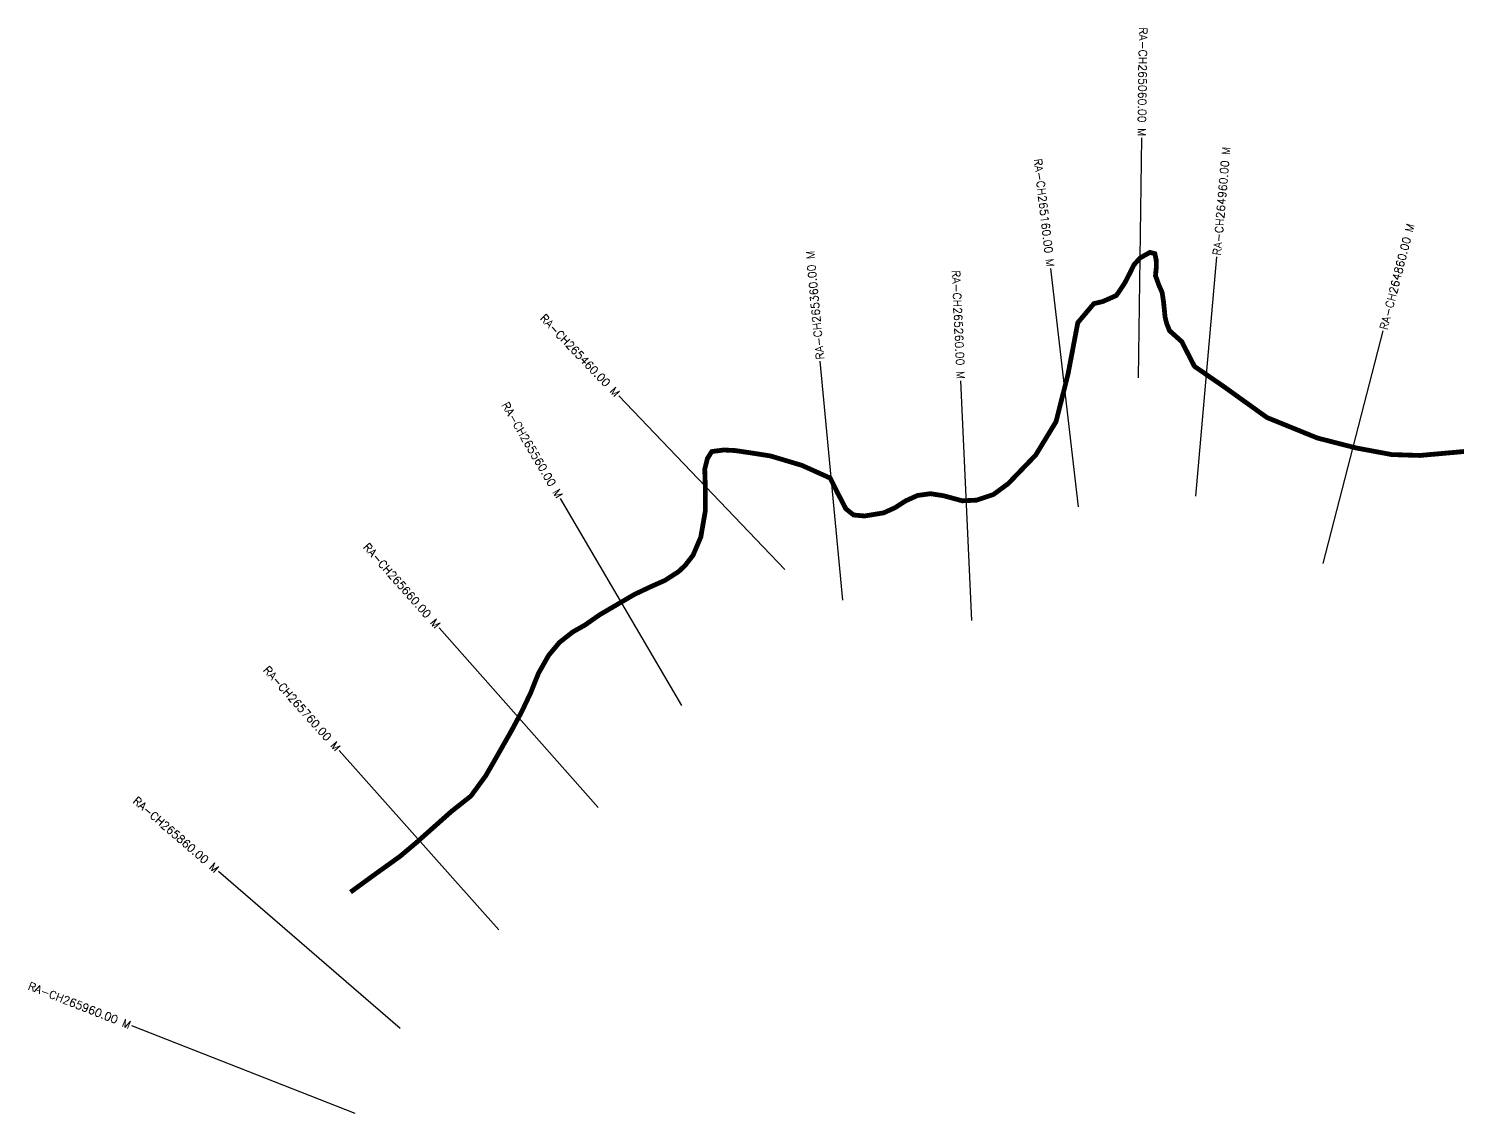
# Model space of a CAD drawing. Header units: metres. Extents: x 279200 to 286010, y 2030765 to 2033660.
# Drawn here: x 279251 to 280144, y 2032123 to 2032800 of the extents above; entities that cross this region are included whole.
import ezdxf
from ezdxf.enums import TextEntityAlignment as Align

# ---------------------------------------------------------------- set-up
doc = ezdxf.new("R2010")
doc.units = ezdxf.units.M
for name, color, linetype in [('CS', 134, 'Continuous'), ('CSMark', 6, 'Continuous'), ('NATURALLY PROTECTED', 3, 'Continuous')]:
    doc.layers.add(name, color=color, linetype=linetype)
doc.styles.get("Standard").update_dxf_attribs({"font": 'simplex.shx'})

msp = doc.modelspace()

# ---------------------------------------------------------------- linework, layer by layer
at = {"layer": 'CS'}
for p, q in [((279944.29, 2032582.11), (279946.25, 2032732.09)), ((279980.04, 2032508.27), (279993.1, 2032657.7)), ((279906.76, 2032501.51), (279889.35, 2032650.49)), ((280059.73, 2032466.17), (280097.07, 2032611.45)), ((279759.36, 2032443.29), (279745.37, 2032592.63)), ((279840.16, 2032430.52), (279833.29, 2032580.36)), ((279723.13, 2032462.46), (279619.43, 2032570.84)), ((279658.93, 2032377.32), (279583.12, 2032506.75)), ((279606.52, 2032313.73), (279507.09, 2032426.05)), ((279544.55, 2032237.26), (279444.78, 2032349.26)), ((279482.79, 2032175.64), (279369.29, 2032273.71)), ((279454.74, 2032122.52), (279315.08, 2032177.25))]:
    msp.add_line(p, q, dxfattribs=at)
at = {"layer": 'NATURALLY PROTECTED', "const_width": 3, "flags": 128}
msp.add_lwpolyline([(280147.86, 2032536.14), (280120.09, 2032533.66), (280102.4, 2032534.22), (280080.17, 2032538.36), (280056, 2032544.57), (280024.53, 2032557.35), (279997.56, 2032576.69), (279979.2, 2032589.34), (279971.28, 2032604.77), (279963.62, 2032611.64), (279961.82, 2032616.23), (279960.84, 2032620.12), (279960.42, 2032624.43), (279959.87, 2032629.71), (279959.03, 2032635.41), (279956.95, 2032640.14), (279954.86, 2032645.98), (279955.42, 2032651.81), (279955.28, 2032655.98), (279954.44, 2032659.74), (279951.38, 2032660.57), (279945.27, 2032657.1), (279941.37, 2032652.79), (279938.87, 2032647.64), (279935.39, 2032640.97), (279930.39, 2032633.6), (279921.9, 2032629.85), (279916.35, 2032628.54), (279906.31, 2032616.65), (279900.17, 2032584.37), (279892.67, 2032554.72), (279880.01, 2032533.93), (279862.82, 2032516.05), (279853.56, 2032509.24), (279843, 2032505.73), (279834.13, 2032505.32), (279822.31, 2032508.52), (279814.16, 2032509.78), (279806.05, 2032508.63), (279798.73, 2032505.29), (279792.03, 2032500.99), (279784.95, 2032497.78), (279773.05, 2032495.84), (279766.17, 2032496.46), (279761.32, 2032500.34), (279758.41, 2032506.07), (279756.08, 2032510.4), (279751.61, 2032519.5), (279733.85, 2032527.48), (279714.2, 2032533.36), (279702.3, 2032535.22), (279692.09, 2032536.73), (279685.08, 2032537.08), (279677.57, 2032536.1), (279674.86, 2032531.83), (279673.15, 2032524.99), (279673.58, 2032512.3), (279673.58, 2032499.33), (279670.72, 2032482.76), (279665.88, 2032471.36), (279661.03, 2032465.09), (279656.86, 2032461.1), (279648.34, 2032455.62), (279639.49, 2032451.69), (279629.11, 2032446.77), (279607.54, 2032434.13), (279598.33, 2032427.7), (279590.72, 2032423.4), (279582.32, 2032416.79), (279575.6, 2032408.73), (279569.25, 2032397.55), (279564.43, 2032385.43), (279558.7, 2032373.42), (279552.55, 2032361.97), (279543.5, 2032346.04), (279536.35, 2032333.6), (279527.05, 2032320.87), (279514.74, 2032311.14), (279493.81, 2032292.5), (279482.79, 2032283.2), (279466.62, 2032271.61), (279454.4, 2032262.71), (279451.79, 2032260.82)], dxfattribs=at)

# ---------------------------------------------------------------- texts
at = {"layer": 'CSMark'}
for s, rotation, p in [('RA-CH265060.00 M', 269.24808, (279946.27, 2032733.09)), ('RA-CH265160.00 M', 276.66484, (279889.23, 2032651.49)), ('RA-CH265260.00 M', 272.62342, (279833.25, 2032581.36)), ('RA-CH265460.00 M', 313.73331, (279618.74, 2032571.56)), ('RA-CH265560.00 M', 300.35967, (279582.61, 2032507.61)), ('RA-CH265660.00 M', 311.51617, (279506.43, 2032426.8)), ('RA-CH265760.00 M', 311.69434, (279444.12, 2032350.01)), ('RA-CH265860.00 M', 319.16991, (279368.53, 2032274.37)), ('RA-CH265960.00 M', 338.60108, (279314.15, 2032177.61))]:
    msp.add_text(s, height=5, rotation=rotation, dxfattribs=at).set_placement(p, align=Align.MIDDLE_RIGHT)
for s, rotation, p in [('RA-CH264960.00 M', 85.00414, (279993.19, 2032658.7)), ('RA-CH264860.00 M', 75.58586, (280097.32, 2032612.42)), ('RA-CH265360.00 M', 95.34977, (279745.28, 2032593.63))]:
    msp.add_text(s, height=5, rotation=rotation, dxfattribs=at).set_placement(p, align=Align.MIDDLE_LEFT)

doc.saveas('drawing.dxf')
